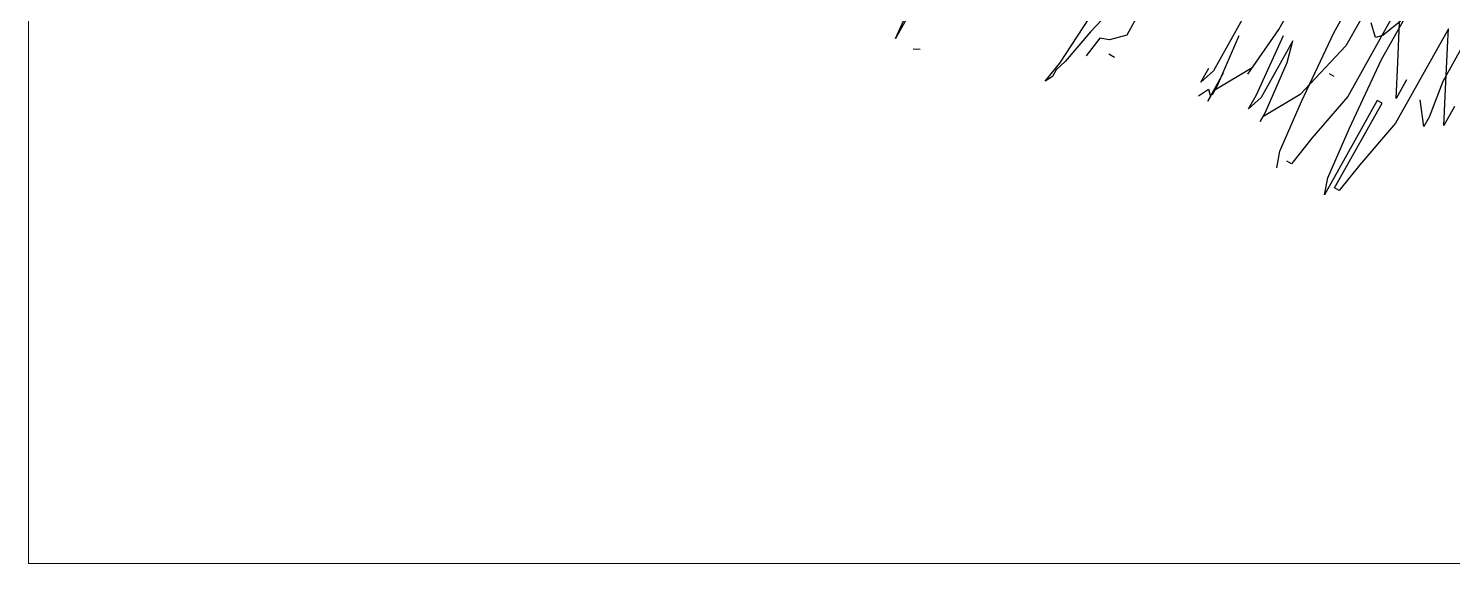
# Model space of a CAD drawing. Header units: millimetres. Extents: x 7703 to 16070, y -6855 to 95.
# Drawn here: x 14838.93 to 14868.53, y -5163.48 to -5152.35 of the extents above; entities that cross this region are included whole.
import ezdxf

# ---------------------------------------------------------------- set-up
doc = ezdxf.new("R2010")
doc.units = ezdxf.units.MM
doc.layers.add('AĞAÇLAR', color=7, linetype='Continuous')
doc.layers.add('Kıtc-014 Elk Tes İşaretler', color=1, linetype='Continuous')
doc.layers.add('kapı', color=6, linetype='Continuous', lineweight=9)

# ---------------------------------------------------------------- blocks, each defined once
blk = doc.blocks.new('A$C06865A3D')
at = {"color": 87}
for p, q in [((2.775655294361058, 0.6047733719460667), (2.748629617446567, 0.7004417539574206)), ((2.803236621199174, 0.6794080007821321), (2.835031534312292, 0.5668569654226303)), ((2.812049686210229, 0.6697443397715688), (2.803236621199174, 0.6794080007821321)), ((2.715553623158484, 0.6667914278805256), (2.737810062186326, 0.5880057038739324)), ((2.847301921108737, 0.6310897069051862), (2.812049686210229, 0.6697443397715688)), ((2.76134758396074, 0.6554213357158006), (2.758029176096897, 0.6241006907075644)), ((2.674026479944586, 0.5491255414672196), (2.648590548487845, 0.6391663728281856)), ((2.753985348914284, 0.6168816932477057), (2.739538723079022, 0.6249539051204921)), ((2.758029176096897, 0.6241006907075644), (2.753985348914284, 0.6168816932477057)), ((2.873741092567797, 0.6020987294614315), (2.847301921108737, 0.6310897069051862)), ((2.867382109281607, 0.6246089385822416), (2.873741092567797, 0.6020987294614315)), ((2.803545295726507, 0.5275790910236537), (2.775655294361058, 0.6047733719460667)), ((2.737810062186326, 0.5880057038739324), (2.739986313041299, 0.5157007481902838)), ((2.809317773557268, 0.5717462869361043), (2.803684211161453, 0.5701548433862627)), ((2.837933194241486, 0.4704503593966365), (2.809317773557268, 0.5717462869361043)), ((2.803684211161453, 0.5701548433862627), (2.835479124332779, 0.4576038080267609)), ((2.835031534312292, 0.5668569654226303), (2.839661856705789, 0.5073985545895994)), ((2.684290373406838, 0.4912585830315948), (2.674026479944586, 0.5491255414672196)), ((2.706910327484365, 0.482050430495292), (2.682199808186851, 0.5479896003380418)), ((2.693466943164821, 0.5511724906973541), (2.712543889821972, 0.4836418740451336)), ((2.705459497519768, 0.5302537335082889), (2.693466943164821, 0.5511724906973541)), ((2.636346087092533, 0.5350362318567932), (2.655423033749684, 0.4675056152045727)), ((2.72699051722884, 0.4755696565844119), (2.705459497519768, 0.5302537335082889)), ((2.82507632416673, 0.4728950229473412), (2.803545295726507, 0.5275790910236537)), ((2.669869661156553, 0.459433397743851), (2.64833864144748, 0.514117474667728)), ((2.739986313041299, 0.5157007481902838), (2.728580262628383, 0.4699421059340239)), ((2.682865456969011, 0.4995644888840616), (2.671459406556095, 0.4538058466278017)), ((2.839661856705789, 0.5073985545895994), (2.843566766881849, 0.4720418057404459)), ((2.711679565312807, 0.46516777202487), (2.706910327484365, 0.482050430495292)), ((2.712543889821972, 0.4836418740451336), (2.711679565312807, 0.46516777202487)), ((2.551603262487333, 0.4644618919119239), (2.561787056562025, 0.4284122083336115)), ((2.654558709240518, 0.449031513184309), (2.649789471412077, 0.4659141716547311)), ((2.655423033749684, 0.4675056152045727), (2.654558709240518, 0.449031513184309)), ((2.674474068393465, 0.4398723896592856), (2.664935594249982, 0.4736377005465329)), ((2.730170008027926, 0.4643145548179746), (2.72699051722884, 0.4755696565844119)), ((2.728580262628383, 0.4699421059340239), (2.730170008027926, 0.4643145548179746)), ((2.835479124332779, 0.4576038080267609), (2.82507632416673, 0.4728950229473412)), ((2.843566766881849, 0.4720418057404459), (2.837933194241486, 0.4704503593966365)), ((2.663206933415494, 0.4366894992999733), (2.665661015198566, 0.4495360478758812)), ((2.665661015198566, 0.4495360478758812), (2.672884322935715, 0.4454999407753349)), ((2.673049151955638, 0.4481782959774137), (2.669869661156553, 0.459433397743851)), ((2.671459406556095, 0.4538058466278017), (2.673049151955638, 0.4481782959774137)), ((2.672884322935715, 0.4454999407753349), (2.674474068393465, 0.4398723896592856)), ((2.531065491435583, 0.4204213842749596), (2.531581108167301, 0.4032663716934622)), ((2.557075935008469, 0.4200038076378405), (2.552364860312081, 0.4115953985601664)), ((2.561787056562025, 0.4284122083336115), (2.557075935008469, 0.4200038076378405)), ((2.53199634887278, 0.3558068131096661), (2.520165404770523, 0.4130170322023333)), ((2.531581108167301, 0.4032663716934622), (2.534875326266046, 0.3609452783130109)), ((2.552364860312081, 0.4115953985601664), (2.54344660276547, 0.405537280254066)), ((2.54344660276547, 0.405537280254066), (2.546645814552903, 0.3816696237772703)), ((2.562630728003569, 0.4003403573296965), (2.569193445320706, 0.4021942806430161)), ((2.534774991218, 0.3306407434865832), (2.53199634887278, 0.3558068131096661)), ((2.534875326266046, 0.3609452783130109), (2.534259415464475, 0.3477957677096128)), ((2.534259415464475, 0.3477957677096128), (2.536522476293612, 0.3397847427986562)), ((2.536522476293612, 0.3397847427986562), (2.534774991218, 0.3306407434865832)), ((2.387453887611627, 0.2488000560551882), (2.362349594768602, 0.3152394518256187)), ((2.367983157106209, 0.3168308953754604), (2.387453887611627, 0.2488000560551882)), ((2.414641614130232, 0.2594487075693905), (2.40900473576039, 0.2543175569735467))]:
    blk.add_line(p, q, dxfattribs=at)
at = {"color": 84}
for p, q in [((2.71853443828877, 0.5886371126398445), (2.691508761374279, 0.6843054951168597)), ((2.826575455372221, 0.6799244214780629), (2.839293421886395, 0.6349040027707816)), ((2.746115765126887, 0.6632717414759101), (2.777910678240004, 0.5507207065820694)), ((2.79018106503645, 0.6149534480646253), (2.754928830137941, 0.6536080804653466)), ((2.839293421886395, 0.6349040027707816), (2.856055203767027, 0.5971025843173265)), ((2.816620236495508, 0.5859624706208706), (2.79018106503645, 0.6149534480646253)), ((2.810261253209319, 0.6084726797416807), (2.816620236495508, 0.5859624706208706)), ((2.859234694624319, 0.5858474825508893), (2.835975014022551, 0.6035833582282067)), ((2.746424439654219, 0.5114428321830929), (2.71853443828877, 0.5886371126398445)), ((2.856055203767027, 0.5971025843173265), (2.859234694624319, 0.5858474825508893)), ((2.75219691748498, 0.5556100280955434), (2.746563355089165, 0.5540185845457019)), ((2.777910678240004, 0.5507207065820694), (2.7825410006335, 0.4912622957490385)), ((2.767955468094442, 0.4567587641067803), (2.746424439654219, 0.5114428321830929)), ((2.7825410006335, 0.4912622957490385), (2.786445910809561, 0.455905546899885)), ((2.77835826826049, 0.4414675491861999), (2.767955468094442, 0.4567587641067803)), ((2.786445910809561, 0.455905546899885), (2.780812338169198, 0.4543141000904143))]:
    blk.add_line(p, q, dxfattribs=at)
blk = doc.blocks.new('21')
at = {"layer": 'AĞAÇLAR', "xscale": 100.0000000000477, "yscale": 100.0000000000477, "zscale": 100.0000000000477, "rotation": 224.9999999999528}
blk.add_blockref('A$C06865A3D', (6127.911485823143, 8049.885779012382), dxfattribs=at)

msp = doc.modelspace()

# ---------------------------------------------------------------- linework, layer by layer
at = {"layer": 'Kıtc-014 Elk Tes İşaretler', "lineweight": 20, "ltscale": 0.29}
msp.add_lwpolyline([(14913.66894528352, -4168.63935871163), (14838.9318660067, -4168.63935871163), (14838.9318660067, -5163.483392160354), (14913.66894528352, -5163.483392160354)], close=True, dxfattribs=at)

# ---------------------------------------------------------------- block references
at = {"layer": 'kapı', "color": 7, "xscale": 0.1920239999773912, "yscale": 0.1920239999773912, "zscale": 0.1920239999773912, "rotation": 90}
msp.add_blockref('21', (16366.93099457201, -6300.231835640338, 469.9788667312685), dxfattribs=at)

doc.saveas('drawing.dxf')
